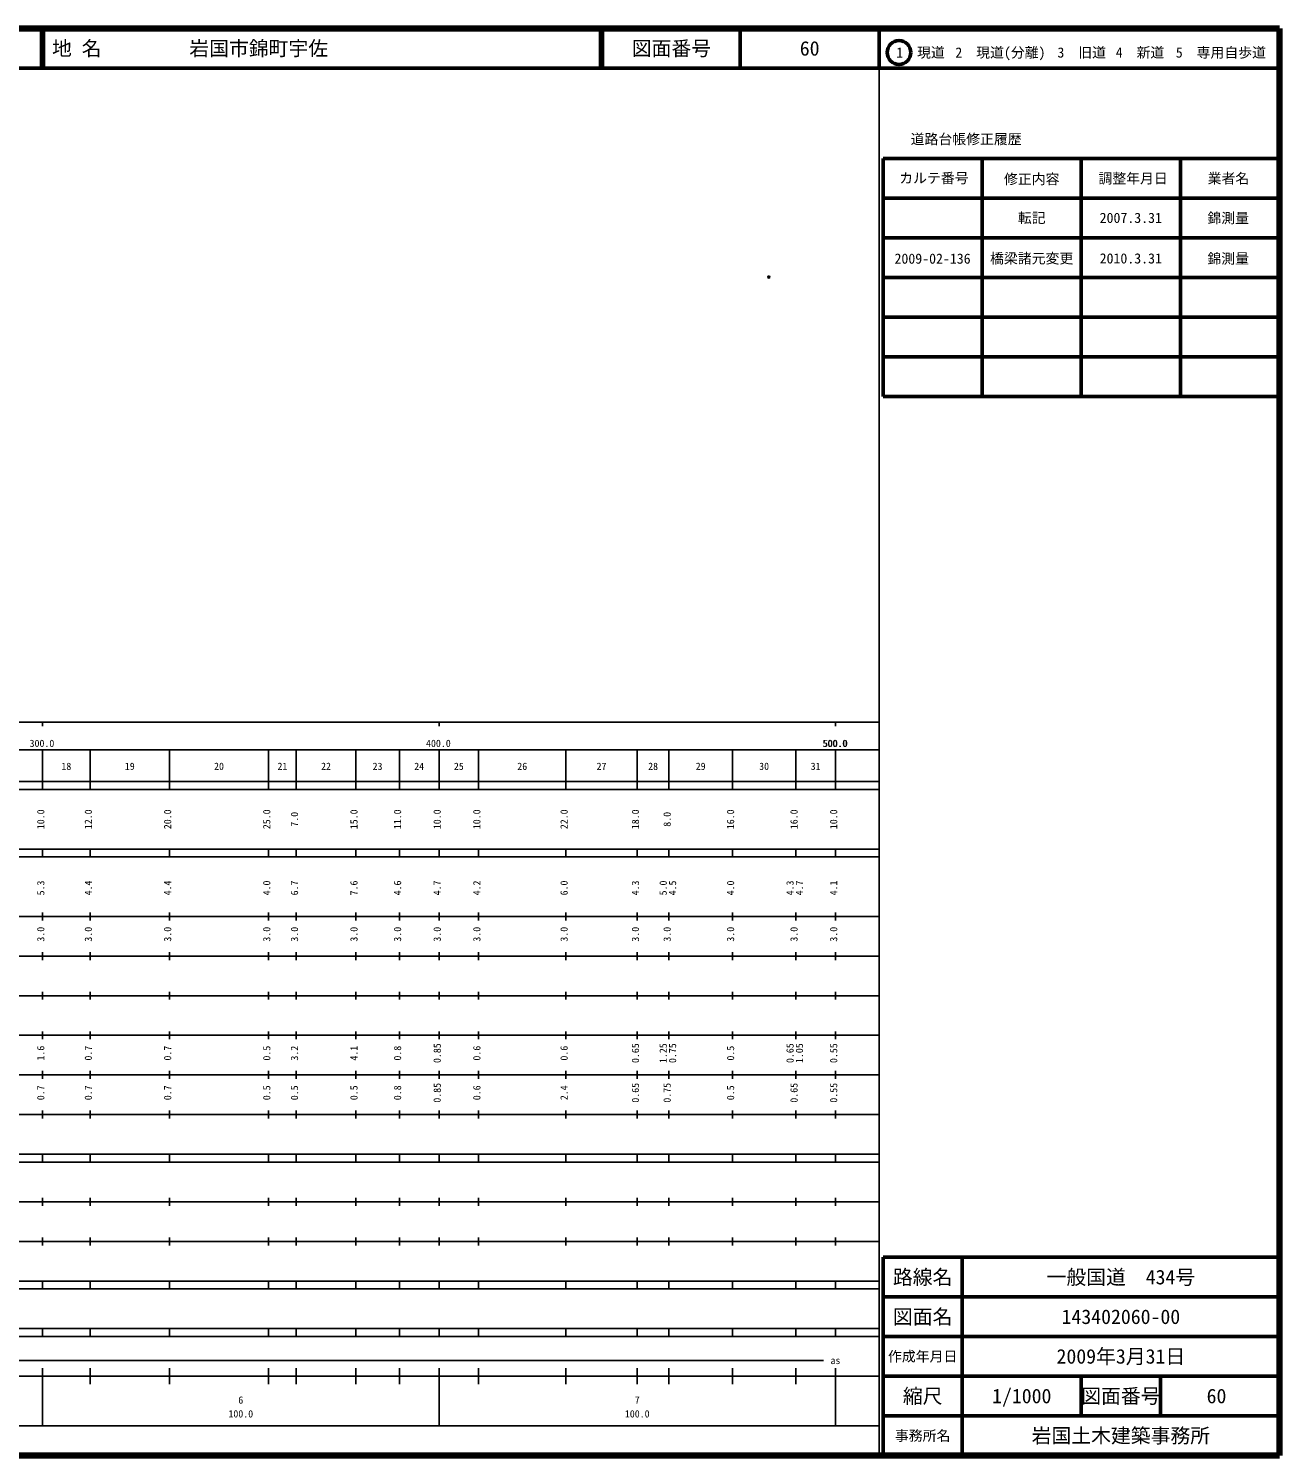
# Model space of a CAD drawing. Units: millimetres on the paper. Extents: x 40 to 680, y 20 to 380.
# Drawn here: x 364.5 to 680, y 20 to 380 of the extents above; entities that cross this region are included whole.
import ezdxf
from ezdxf.enums import TextEntityAlignment as Align

# ---------------------------------------------------------------- set-up
doc = ezdxf.new("R2010")
doc.units = ezdxf.units.MM
doc.header["$PDMODE"] = 32
doc.header["$PDSIZE"] = 0.5
doc.layers.add('M-OTRS', color=6, linetype='Continuous')
doc.layers.add('M-TTL-TXT', color=7, linetype='Continuous')
for name, color, linetype, lineweight in [('M-TTL', 2, 'Continuous', 140), ('M-TTL-BAND', 7, 'Continuous', 25), ('M-TTL-FRAM', 2, 'Continuous', 50), ('M-TTL-LINE', 7, 'Continuous', 50)]:
    doc.layers.add(name, color=color, linetype=linetype, lineweight=lineweight)
doc.styles.add('ＭＳ ゴシック', font='')
doc.styles.get('ＭＳ ゴシック').set_extended_font_data('MS Gothic')

msp = doc.modelspace()

# ---------------------------------------------------------------- linework, layer by layer
at = {"layer": 'M-OTRS'}
msp.add_point((551.176, 317.307), dxfattribs=at)
at = {"layer": 'M-TTL'}
for p, q in [((680, 380), (40, 380)), ((680, 20), (680, 380)), ((40, 20), (680, 20))]:
    msp.add_line(p, q, dxfattribs=at)
at = {"layer": 'M-TTL-BAND'}
for p, q in [((579, 20), (579, 370)), ((40, 205), (579, 205)), ((368, 205), (368, 204)), ((468, 205), (468, 204)), ((568, 205), (568, 204)), ((68, 198), (579, 198)), ((368, 188), (368, 198)), ((380, 188), (380, 198)), ((400, 188), (400, 198)), ((425, 188), (425, 198)), ((432, 188), (432, 198)), ((447, 188), (447, 198)), ((458, 188), (458, 198)), ((468, 188), (468, 198)), ((478, 188), (478, 198)), ((500, 188), (500, 198)), ((518, 188), (518, 198)), ((526, 188), (526, 198)), ((542, 188), (542, 198)), ((558, 188), (558, 198)), ((568, 188), (568, 198)), ((40, 190), (579, 190)), ((40, 188), (579, 188)), ((40, 173), (579, 173)), ((368, 171), (368, 173)), ((380, 171), (380, 173)), ((400, 171), (400, 173)), ((425, 171), (425, 173)), ((432, 171), (432, 173)), ((447, 171), (447, 173)), ((458, 171), (458, 173)), ((468, 171), (468, 173)), ((478, 171), (478, 173)), ((500, 171), (500, 173)), ((518, 171), (518, 173)), ((526, 171), (526, 173)), ((542, 171), (542, 173)), ((558, 171), (558, 173)), ((568, 171), (568, 173)), ((40, 171), (579, 171)), ((40, 156), (579, 156)), ((368, 155), (368, 157)), ((380, 155), (380, 157)), ((400, 155), (400, 157)), ((425, 155), (425, 157)), ((432, 155), (432, 157)), ((447, 155), (447, 157)), ((458, 155), (458, 157)), ((468, 155), (468, 157)), ((478, 155), (478, 157)), ((500, 155), (500, 157)), ((518, 155), (518, 157)), ((526, 155), (526, 157)), ((542, 155), (542, 157)), ((558, 155), (558, 157)), ((568, 155), (568, 157)), ((46, 146), (579, 146)), ((368, 145), (368, 147)), ((380, 145), (380, 147)), ((400, 145), (400, 147)), ((425, 145), (425, 147)), ((432, 145), (432, 147)), ((447, 145), (447, 147)), ((458, 145), (458, 147)), ((468, 145), (468, 147)), ((478, 145), (478, 147)), ((500, 145), (500, 147)), ((518, 145), (518, 147)), ((526, 145), (526, 147)), ((542, 145), (542, 147)), ((558, 145), (558, 147)), ((568, 145), (568, 147)), ((368, 135), (368, 137)), ((380, 135), (380, 137)), ((400, 135), (400, 137)), ((425, 135), (425, 137)), ((432, 135), (432, 137)), ((447, 135), (447, 137)), ((458, 135), (458, 137)), ((468, 135), (468, 137)), ((478, 135), (478, 137)), ((500, 135), (500, 137)), ((518, 135), (518, 137)), ((526, 135), (526, 137)), ((542, 135), (542, 137)), ((558, 135), (558, 137)), ((568, 135), (568, 137)), ((52, 136), (579, 136)), ((46, 126), (579, 126)), ((368, 125), (368, 127)), ((380, 125), (380, 127)), ((400, 125), (400, 127)), ((425, 125), (425, 127)), ((432, 125), (432, 127)), ((447, 125), (447, 127)), ((458, 125), (458, 127)), ((468, 125), (468, 127)), ((478, 125), (478, 127)), ((500, 125), (500, 127)), ((518, 125), (518, 127)), ((526, 125), (526, 127)), ((542, 125), (542, 127)), ((558, 125), (558, 127)), ((568, 125), (568, 127)), ((52, 116), (579, 116)), ((368, 115), (368, 117)), ((380, 115), (380, 117)), ((400, 115), (400, 117)), ((425, 115), (425, 117)), ((432, 115), (432, 117)), ((447, 115), (447, 117)), ((458, 115), (458, 117)), ((468, 115), (468, 117)), ((478, 115), (478, 117)), ((500, 115), (500, 117)), ((518, 115), (518, 117)), ((526, 115), (526, 117)), ((542, 115), (542, 117)), ((558, 115), (558, 117)), ((568, 115), (568, 117)), ((46, 106), (579, 106)), ((368, 105), (368, 107)), ((380, 105), (380, 107)), ((400, 105), (400, 107)), ((425, 105), (425, 107)), ((432, 105), (432, 107)), ((447, 105), (447, 107)), ((458, 105), (458, 107)), ((468, 105), (468, 107)), ((478, 105), (478, 107)), ((500, 105), (500, 107)), ((518, 105), (518, 107)), ((526, 105), (526, 107)), ((542, 105), (542, 107)), ((558, 105), (558, 107)), ((568, 105), (568, 107)), ((40, 96), (579, 96)), ((40, 94), (579, 94)), ((368, 94), (368, 96)), ((380, 94), (380, 96)), ((400, 94), (400, 96)), ((425, 94), (425, 96)), ((432, 94), (432, 96)), ((447, 94), (447, 96)), ((458, 94), (458, 96)), ((468, 94), (468, 96)), ((478, 94), (478, 96)), ((500, 94), (500, 96)), ((518, 94), (518, 96)), ((526, 94), (526, 96)), ((542, 94), (542, 96)), ((558, 94), (558, 96)), ((568, 94), (568, 96)), ((49, 84), (579, 84)), ((368, 83), (368, 85)), ((380, 83), (380, 85)), ((400, 83), (400, 85)), ((425, 83), (425, 85)), ((432, 83), (432, 85)), ((447, 83), (447, 85)), ((458, 83), (458, 85)), ((468, 83), (468, 85)), ((478, 83), (478, 85)), ((500, 83), (500, 85)), ((518, 83), (518, 85)), ((526, 83), (526, 85)), ((542, 83), (542, 85)), ((558, 83), (558, 85)), ((568, 83), (568, 85)), ((40, 74), (579, 74)), ((368, 73), (368, 75)), ((380, 73), (380, 75)), ((400, 73), (400, 75)), ((425, 73), (425, 75)), ((432, 73), (432, 75)), ((447, 73), (447, 75)), ((458, 73), (458, 75)), ((468, 73), (468, 75)), ((478, 73), (478, 75)), ((500, 73), (500, 75)), ((518, 73), (518, 75)), ((526, 73), (526, 75)), ((542, 73), (542, 75)), ((558, 73), (558, 75)), ((568, 73), (568, 75)), ((40, 64), (579, 64)), ((40, 62), (579, 62)), ((368, 62), (368, 64)), ((380, 62), (380, 64)), ((400, 62), (400, 64)), ((425, 62), (425, 64)), ((432, 62), (432, 64)), ((447, 62), (447, 64)), ((458, 62), (458, 64)), ((468, 62), (468, 64)), ((478, 62), (478, 64)), ((500, 62), (500, 64)), ((518, 62), (518, 64)), ((526, 62), (526, 64)), ((542, 62), (542, 64)), ((558, 62), (558, 64)), ((568, 62), (568, 64)), ((40, 52), (579, 52)), ((368, 50), (368, 52)), ((380, 50), (380, 52)), ((400, 50), (400, 52)), ((425, 50), (425, 52)), ((432, 50), (432, 52)), ((447, 50), (447, 52)), ((458, 50), (458, 52)), ((468, 50), (468, 52)), ((478, 50), (478, 52)), ((500, 50), (500, 52)), ((518, 50), (518, 52)), ((526, 50), (526, 52)), ((542, 50), (542, 52)), ((558, 50), (558, 52)), ((568, 50), (568, 52)), ((40, 50), (579, 50)), ((71, 44), (565, 44)), ((40, 40), (579, 40)), ((368, 27.5), (368, 42)), ((380, 38), (380, 42)), ((400, 38), (400, 42)), ((425, 38), (425, 42)), ((432, 38), (432, 42)), ((447, 38), (447, 42)), ((458, 38), (458, 42)), ((468, 27.5), (468, 42)), ((478, 38), (478, 42)), ((500, 38), (500, 42)), ((518, 38), (518, 42)), ((526, 38), (526, 42)), ((542, 38), (542, 42)), ((558, 38), (558, 42)), ((568, 27.5), (568, 42)), ((68, 27.5), (579, 27.5))]:
    msp.add_line(p, q, dxfattribs=at)
at = {"layer": 'M-TTL-FRAM'}
for p, q in [((580, 347.197), (580, 287.197)), ((580, 347.197), (680, 347.197)), ((580, 287.197), (680, 287.197)), ((680, 70), (580, 70)), ((580, 70), (580, 20))]:
    msp.add_line(p, q, dxfattribs=at)
at = {"layer": 'M-TTL-LINE'}
for p, q in [((367.75, 380), (367.75, 370)), ((368.25, 380), (368.25, 370)), ((508.747, 380), (508.747, 370)), ((509.247, 380), (509.247, 370)), ((543.997, 380), (543.997, 370)), ((579, 380), (579, 370)), ((40, 370), (680, 370)), ((605, 347.197), (605, 287.197)), ((630, 347.197), (630, 287.197)), ((655, 347.197), (655, 287.197)), ((580, 337.197), (680, 337.197)), ((580, 327.197), (680, 327.197)), ((580, 317.197), (680, 317.197)), ((580, 307.197), (680, 307.197)), ((580, 297.197), (680, 297.197)), ((600, 70), (600, 20)), ((680, 60), (580, 60)), ((680, 50), (580, 50)), ((680, 40), (580, 40)), ((630, 40), (630, 30)), ((650, 40), (650, 30)), ((680, 30), (580, 30))]:
    msp.add_line(p, q, dxfattribs=at)
msp.add_circle((584.031, 373.958), 3, dxfattribs=at)

# ---------------------------------------------------------------- texts
at = {"layer": 'M-TTL-BAND', "style": 'ＭＳ ゴシック'}
for s, p in [('300.0', (367.844, 198.195)), ('400.0', (467.844, 198.195)), ('500.0', (567.844, 198.195)), ('500.0', (568, 198.195)), ('18', (374, 192.405)), ('19', (390, 192.405)), ('20', (412.5, 192.405)), ('21', (428.5, 192.405)), ('22', (439.5, 192.405)), ('23', (452.5, 192.405)), ('24', (463, 192.405)), ('25', (473, 192.405)), ('26', (489, 192.405)), ('27', (509, 192.405)), ('28', (522, 192.405)), ('29', (534, 192.405)), ('30', (550, 192.405)), ('31', (563, 192.405)), ('as', (568, 42.5)), ('6', (418, 32.523)), ('7', (518, 32.523)), ('100.0', (418, 29.033)), ('100.0', (518, 29.033))]:
    msp.add_text(s, height=1.833, dxfattribs=at).set_placement(p, align=Align.BOTTOM_CENTER)
for s, p in [('10.0', (369, 180.5)), ('12.0', (381, 180.5)), ('20.0', (401, 180.5)), ('25.0', (426, 180.5)), ('7.0', (433, 180.5)), ('15.0', (448, 180.5)), ('11.0', (459, 180.5)), ('10.0', (469, 180.5)), ('10.0', (479, 180.5)), ('22.0', (501, 180.5)), ('18.0', (519, 180.5)), ('8.0', (527, 180.5)), ('16.0', (543, 180.5)), ('16.0', (559, 180.5)), ('10.0', (569, 180.5)), ('5.3', (369, 163.174)), ('4.4', (381, 163.174)), ('4.4', (401, 163.174)), ('4.0', (426, 163.174)), ('6.7', (433, 163.174)), ('7.6', (448, 163.174)), ('4.6', (459, 163.174)), ('4.7', (469, 163.174)), ('4.2', (479, 163.174)), ('6.0', (501, 163.174)), ('4.3', (519, 163.174)), ('5.0', (526, 163.174)), ('4.5', (528.37, 163.174)), ('4.0', (543, 163.174)), ('4.3', (558, 163.174)), ('4.7', (560.37, 163.174)), ('4.1', (569, 163.174)), ('3.0', (369, 151.5)), ('3.0', (381, 151.5)), ('3.0', (401, 151.5)), ('3.0', (426, 151.5)), ('3.0', (433, 151.5)), ('3.0', (448, 151.5)), ('3.0', (459, 151.5)), ('3.0', (469, 151.5)), ('3.0', (479, 151.5)), ('3.0', (501, 151.5)), ('3.0', (519, 151.5)), ('3.0', (527, 151.5)), ('3.0', (543, 151.5)), ('3.0', (559, 151.5)), ('3.0', (569, 151.5)), ('1.6', (369, 121.5)), ('0.7', (381, 121.5)), ('0.7', (401, 121.5)), ('0.5', (426, 121.5)), ('3.2', (433, 121.5)), ('4.1', (448, 121.5)), ('0.8', (459, 121.5)), ('0.85', (469, 121.5)), ('0.6', (479, 121.5)), ('0.6', (501, 121.5)), ('0.65', (519, 121.5)), ('1.25', (526, 121.5)), ('0.75', (528.37, 121.5)), ('0.5', (543, 121.5)), ('0.65', (558, 121.5)), ('1.05', (560.37, 121.5)), ('0.55', (569, 121.5)), ('0.7', (369, 111.5)), ('0.7', (381, 111.5)), ('0.7', (401, 111.5)), ('0.5', (426, 111.5)), ('0.5', (433, 111.5)), ('0.5', (448, 111.5)), ('0.8', (459, 111.5)), ('0.85', (469, 111.5)), ('0.6', (479, 111.5)), ('2.4', (501, 111.5)), ('0.65', (519, 111.5)), ('0.75', (527, 111.5)), ('0.5', (543, 111.5)), ('0.65', (559, 111.5)), ('0.55', (569, 111.5))]:
    msp.add_text(s, height=1.833, rotation=90, dxfattribs=at).set_placement(p, align=Align.BOTTOM_CENTER)
at = {"layer": 'M-TTL-TXT', "style": 'ＭＳ ゴシック'}
for s, p in [('地 名', (370.38, 375)), ('岩国市錦町宇佐', (405.024, 375))]:
    msp.add_text(s, height=3.666, dxfattribs=at).set_placement(p, align=Align.MIDDLE_LEFT)
for s, height, p in [('図面番号', 3.666, (526.622, 375)), ('60', 3.666, (561.497, 375)), ('1\u3000現道', 2.566, (589.448, 373.958)), ('2\u3000現道(分離)', 2.566, (609.619, 373.958)), ('3\u3000旧道', 2.566, (630.121, 373.958)), ('4\u3000新道', 2.566, (644.824, 373.958)), ('5\u3000専用自歩道', 2.566, (665.228, 373.958)), ('道路台帳修正履歴', 2.566, (600.968, 352.113)), ('カルテ番号', 2.566, (592.839, 342.277)), ('修正内容', 2.566, (617.509, 342.023)), ('調整年月日', 2.566, (643.089, 342.197)), ('業者名', 2.566, (667.134, 342.197)), ('転記', 2.566, (617.5, 332.245)), ('2007.3.31', 2.566, (642.5, 332.245)), ('錦測量', 2.566, (667.077, 332.189)), ('2009-02-136', 2.566, (592.5, 321.953)), ('橋梁諸元変更', 2.566, (617.5, 322.01)), ('2010.3.31', 2.566, (642.5, 322.01)), ('錦測量', 2.566, (667.077, 321.953)), ('路線名', 3.666, (590, 65)), ('路線名', 3.666, (590, 65)), ('一般国道\u3000434号', 3.666, (640, 65)), ('図面名', 3.666, (590, 55)), ('図面名', 3.666, (590, 55)), ('143402060-00', 3.666, (640, 55)), ('2009年3月31日', 3.666, (640, 45)), ('作成年月日', 2.566, (590, 45)), ('作成年月日', 2.566, (590, 45)), ('縮尺', 3.666, (590, 35)), ('縮尺', 3.666, (590, 35)), ('1/1000', 3.666, (615, 35)), ('図面番号', 3.666, (640, 35)), ('図面番号', 3.666, (640, 35)), ('60', 3.666, (664.125, 35)), ('事務所名', 2.566, (590, 25)), ('事務所名', 2.566, (590, 25)), ('岩国土木建築事務所', 3.666, (640, 25))]:
    msp.add_text(s, height=height, dxfattribs=at).set_placement(p, align=Align.MIDDLE_CENTER)

doc.saveas('drawing.dxf')
